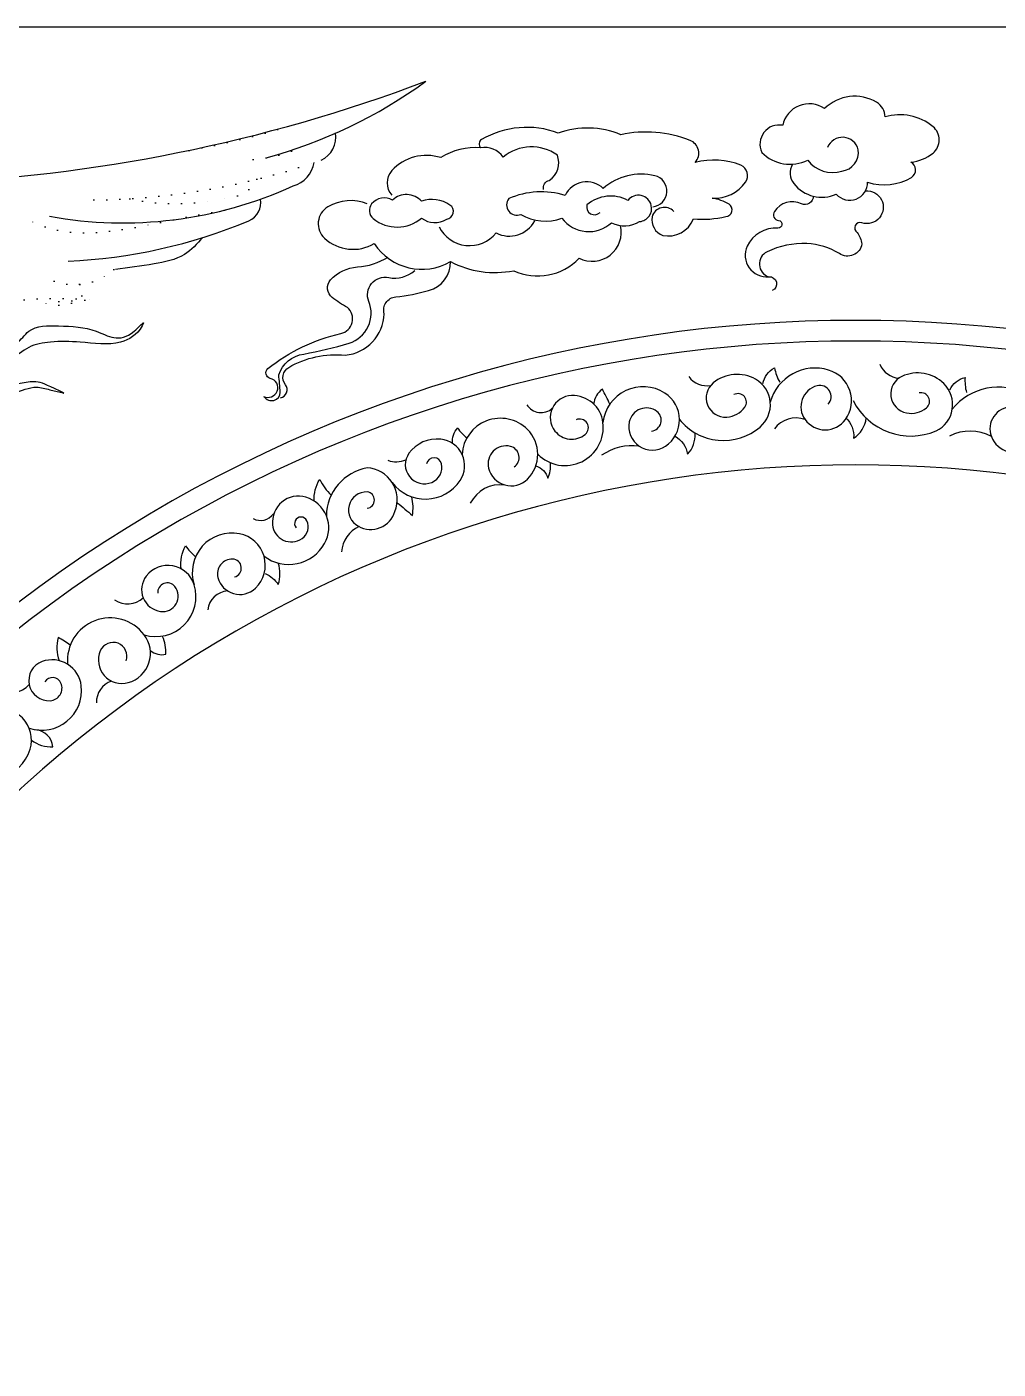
# Model space of a CAD drawing. Extents: x -66030 to 95157, y -13132 to 45879.
# Drawn here: x -39445 to -38504, y 40415 to 41715 of the extents above; entities that cross this region are included whole.
import ezdxf

# ---------------------------------------------------------------- set-up
doc = ezdxf.new("R2010")
doc.units = 0
doc.header["$LTSCALE"] = 100
doc.header["$MEASUREMENT"] = 0
doc.linetypes.add('DOT2', pattern=[0.125, 0, -0.125])
for name, color, linetype in [('3', 11, 'CONTINUOUS'), ('4', 121, 'CONTINUOUS'), ('7', 105, 'CONTINUOUS')]:
    doc.layers.add(name, color=color, linetype=linetype)

msp = doc.modelspace()

# ---------------------------------------------------------------- linework, layer by layer
at = {"layer": '3', "linetype": 'ByBlock'}
for points in [[(-38703.1, 41582.2, 0.310411), (-38701.9, 41563.4, 0.343282), (-38660.8, 41553.3, 0.699776), (-38630.5, 41564.8, 0.218554), (-38588, 41569.5, 0.596318), (-38588.7, 41584.3, 0.152804), (-38567.1, 41593, 0.472042), (-38567.1, 41618.6, 0.249375), (-38613.6, 41628, 0.263842), (-38621.7, 41642.2, 0.339459), (-38672.2, 41636.1, 0.537164), (-38712.7, 41619.9, 0.614759), (-38732.9, 41593.7, 0.330775), (-38688.4, 41586.3, 0.322698), (-38655.4, 41575.5, 0.411472), (-38639.5, 41596.3, 0.734367), (-38669.4, 41598.3)], [(-38818.2, 41536.5, 0.576882), (-38839.3, 41531.4, 0.360659), (-38828.9, 41513.3, 0.363952), (-38799.2, 41529.2, 0.077431), (-38767.7, 41531.5, 0.703786), (-38764.7, 41543.6, 0.090158), (-38780.9, 41549.4, 0.266875), (-38748.7, 41565, 0.459843), (-38753.1, 41581.4, 0.153047), (-38797.4, 41584, 0.521824), (-38802.4, 41605.3, 0.148991), (-38869.5, 41610.8, 0.186781), (-38930.2, 41612.4, 0.22556), (-39004.4, 41606.1, 0.509566), (-39005.2, 41598.2, 0.16477), (-39043.9, 41588.6, 0.294445), (-39091.3, 41576, 0.386587), (-39091.3, 41552.3)], [(-38944.3, 41557.7, -0.428848), (-38938.8, 41566.6, 0.345116), (-38931, 41591.1, 0.33508), (-38983.5, 41589.2, 0.283552), (-39005.2, 41598.2)], [(-38838.5, 41540.9, 0.84116), (-38836.6, 41571.1, 0.242141), (-38886.5, 41558.8, 0.508549), (-38923.4, 41552, 0.179205), (-38978.1, 41548.9, 0.763961), (-38966.4, 41533.6, 0.219073), (-38926.5, 41529.9, 0.443112), (-38878.5, 41525.6, 0.263821), (-38851.3, 41526.7, 0.456127), (-38840, 41542.3, 0.630346), (-38862.6, 41547.2, 0.31149), (-38902.3, 41542.8, 0.768045), (-38889.6, 41535.5)], [(-38632.5, 41556.4, -1.223636), (-38636, 41525.5, 0.86804), (-38640.6, 41516.1, -0.12291), (-38636, 41505, -0.55359), (-38657.8, 41495.7, 0.125365), (-38689.3, 41505.3, 0.124804), (-38727.9, 41497.4, 0.678257), (-38726.2, 41473.2)], [(-39115.1, 41544, 0.229895), (-39153.3, 41540.8, 0.50404), (-39156.5, 41510.5, 0.327015), (-39108.3, 41505.3, 0.398148), (-39034.5, 41488, 0.173021), (-38973.3, 41479.1, 0.32134), (-38909.9, 41491.2, 0.633959), (-38869.8, 41522.8)], [(-38683.1, 41551.3, -0.552096), (-38694.5, 41543.9, 0.369051), (-38720.8, 41536.5, 0.560639), (-38716.7, 41527.7, -0.975112), (-38717.4, 41520.3, 0.308675), (-38747, 41502.8, 0.581312), (-38726.2, 41473.2, -0.861438), (-38722.8, 41459.8)], [(-39045.6, 41521.5, 0.544622), (-38990.4, 41515.7, 0.406412), (-38952.8, 41527.3)], [(-39215.6, 41357.3, 0.43363), (-39202.5, 41362.3, 0.483543), (-39209.1, 41374.7, -0.586854), (-39211.4, 41384.3, -0.111264), (-39140.7, 41418.3, 0.617918), (-39134.3, 41443.5, -0.046976), (-39149.1, 41453.1, -0.431205), (-39150.6, 41470.1, -0.198403), (-39124.7, 41482.7, 0.127644), (-39095, 41492.3)], [(-39199.3, 41356, 0.565236), (-39194.4, 41368.6, -0.453522), (-39191.2, 41385.4, -0.158175), (-39136.5, 41397.3, 0.375925), (-39098.6, 41437.4, -0.481174), (-39087.5, 41453.7, 0.048109), (-39055.7, 41460, 0.349479), (-39034.5, 41488)], [(-39214.9, 41357, 0.726672), (-39199.4, 41361.3, 0.004969), (-39200.9, 41378.2, -0.285899), (-39176.7, 41398.4, 0.029883), (-39132.8, 41408.9, 0.44013), (-39113.6, 41449.4, -0.599205), (-39094.3, 41472.5, 0.237782), (-39069.2, 41479.3)], [(-38731.9, 41369.7, -0.222215), (-38720.7, 41384.9, 0.079111), (-38715.6, 41371.2)], [(-38668.7, 41349.8, 0.751776), (-38679.4, 41367.6, 0.524434), (-38691.1, 41335, 0.514377), (-38651.9, 41335, 0.513709), (-38668.2, 41382.9, 0.419017), (-38724.8, 41351.9)], [(-38812.7, 41335.1, 0.424041), (-38734.6, 41327.7, 0.518576), (-38738.9, 41373.9, 0.311875), (-38780, 41370.4, 0.727374), (-38766.9, 41337.3, 0.223125), (-38749.4, 41346.9, 0.791117), (-38759.9, 41359.1)], [(-38644.5, 41353.3, 0.393011), (-38564, 41323.9, 0.518576), (-38556.6, 41369.7, 0.311875), (-38597.2, 41376.7, 0.727374), (-38592.8, 41341.3, 0.223125), (-38573.5, 41346.2, 0.791117), (-38580.6, 41360.7)], [(-38550.8, 41363.8, -0.222215), (-38536.1, 41375.8, 0.079111), (-38534.7, 41361.2)], [(-38949.9, 41301.3, 0.714247), (-38886.8, 41332, 0.389057), (-38917.3, 41358.1, 0.613805), (-38933.3, 41323.8, 0.420241), (-38904, 41320.6, 0.886433), (-38912.9, 41334.6)], [(-38880.1, 41349.9, 0.000003), (-38887.4, 41364.5)], [(-38839.7, 41323.8, 0.678955), (-38834.6, 41342.8, 0.547832), (-38861.3, 41332.7, 0.672462), (-38826.3, 41309.1, 0.540339), (-38826.9, 41360.6, 0.55521), (-38886.8, 41332)], [(-38485.2, 41327.2, 0.751776), (-38491, 41347.1, 0.524434), (-38510.6, 41318.5, 0.514377), (-38472.6, 41308.7, 0.513709), (-38476.4, 41359.1, 0.368164), (-38548.4, 41344.9)], [(-38972.9, 41289, 0.64982), (-38976.5, 41308.9, 0.564779), (-38997.6, 41287.8, 0.582352), (-38960, 41277.2, 0.416897), (-38960, 41325.4, 0.645908), (-39023.3, 41301.1)], [(-38651.5, 41336.7, -0.226243), (-38644, 41316.9, 0.226384), (-38631.8, 41336.3)], [(-39032.5, 41311.8, -0.209539), (-39027.5, 41326.9, 0.106603), (-39018.5, 41317.3)], [(-38817, 41318.7, -0.226243), (-38804.8, 41301.4, 0.206363), (-38797.6, 41321.3)], [(-39091, 41273.9, 0.516103), (-39025.2, 41275.8, 0.563768), (-39043.9, 41315.9, 0.267969), (-39074.7, 41302.2, 0.758038), (-39052.5, 41274.1, 0.361332), (-39043.1, 41292, 0.808929), (-39057.6, 41292)], [(-38951.7, 41290, -0.251257), (-38940.3, 41278, 0.140212), (-38937.7, 41292.6)], [(-39115.2, 41249, 0.887045), (-39115.2, 41264.9, 0.796861), (-39123.7, 41231.6, 0.477473), (-39088.3, 41245.9, 0.511976), (-39115.2, 41288.1, 0.359871), (-39154.7, 41241.6)], [(-39166.4, 41255.9, -0.162639), (-39161.2, 41277, 0.085193), (-39150, 41261.6)], [(-39215.1, 41202.6, 0.454713), (-39156.4, 41214.9, 0.480404), (-39174.5, 41259.7, 0.532662), (-39206.9, 41233, 0.571367), (-39178.3, 41219.6, 0.36363), (-39173.5, 41236.8, 1.150701), (-39184, 41230.1)], [(-39086, 41254.4, -0.008984), (-39071.4, 41241.9, 0.101777), (-39072, 41260.1)], [(-39243.8, 41182.5, 0.8796), (-39245.7, 41199.8, 0.495933), (-39259.8, 41181.9, 0.573153), (-39223.5, 41171.5, 0.608537), (-39238.9, 41224.3, 0.571298), (-39282.8, 41174.9)], [(-39295.4, 41190.3, -0.151225), (-39291.2, 41212.7, 0.06136), (-39281.5, 41201.9)], [(-39331.2, 41126.5, 0.604072), (-39282.8, 41174.9, 0.606186), (-39329.2, 41183.3, 0.575446), (-39315.3, 41149, 0.675294), (-39301.4, 41173.1, 0.742351), (-39318.1, 41166.6)], [(-39214, 41185.7, -0.140008), (-39201.3, 41175.2, 0.159028), (-39201.3, 41195.8)], [(-39348.6, 41101.3, 0.9596), (-39373.7, 41111, 0.63213), (-39346.6, 41080.1, 0.528681), (-39331.2, 41126.5, 0.75045), (-39405.4, 41097.9)], [(-39402.8, 41116.3, 0.059846), (-39414.6, 41123.7, 0.143764), (-39413.7, 41101.5)], [(-39325, 41111.2, 0.235821), (-39310.3, 41107.6, 0.10898), (-39313.4, 41124.8)], [(-39442.5, 41035.9, 0.548225), (-39392.1, 41077, 0.483061), (-39430.1, 41100.5, 0.868265), (-39422.2, 41062.6, 0.517536), (-39411.8, 41079.6, 0.602681), (-39427.5, 41080.9)], [(-39470.4, 41006.4, 0.79212), (-39489.8, 41016.6, 0.755707), (-39470.4, 40987.1, 0.24473), (-39441.8, 41015.6, 0.607578), (-39479.6, 41053.4, 0.366202), (-39519.8, 40989.6)], [(-39440.4, 41024.3, 0.169619), (-39419.6, 41017.8, 0.364785), (-39436.6, 41034.5)]]:
    msp.add_lwpolyline(points, format="xyb", dxfattribs=at)
msp.add_lwpolyline([(-39090.7, 41547.5, 0.374696), (-39110.9, 41543.8, 0.412574), (-39109.3, 41529.5, 0.358682), (-39062.6, 41530, 0.312973), (-39038.2, 41528.9, 0.677231), (-39035, 41542.7, 0.241341), (-39062.6, 41546.4, 0.419777)], format="xyb", close=True, dxfattribs=at)
at = {"layer": '3', "linetype": 'DOT2'}
for centre, radius, start, end in [((-39442.5, 42451.9), 870.1, 280.2433, 287.4814), ((-39240.9, 41746.7), 160.7, 275.4906, 295.6815), ((-39387.4, 42239.6), 692, 270.6085, 289.1861), ((-39301.3, 41745.6), 201.6, 257.4436, 281.8429), ((-39360.2, 41489.2), 8.99, 267.9962, 22.0428), ((-39399.2, 41524.1), 58.5, 250.9421, 311.3393)]:
    msp.add_arc(centre, radius, start, end, dxfattribs=at)
at = {"layer": '3', "linetype": 'ByBlock'}
for centre, radius, start, end in [((-38642, 40091), 1320, 347.9452, 192.0548), ((-38598.5, 41396.5), 21.6, 201.8785, 265.8918), ((-38786.2, 41389.3), 21.6, 216.4163, 280.4296), ((-38875, 41347.5), 21, 126.1947, 173.3064), ((-38946.8, 41358.1), 16.4, 212.616, 311.8502), ((-38699.8, 41310.7), 25.8, 70.3848, 144.06), ((-38530.9, 41281.6), 42.2, 61.1911, 118.4441), ((-38858.4, 41257.6), 52, 82.6555, 124.8506), ((-39087.1, 41317), 23, 249.5338, 294.1614), ((-38986.3, 41239.4), 32.4, 82.1258, 153.653), ((-39218.5, 41252.2), 15, 241.5952, 325.7167), ((-39110.8, 41204.7), 29.3, 114.7809, 175.8491), ((-39249.2, 41148.3), 20.6, 93.0011, 173.5266), ((-39347.3, 41179.2), 22.8, 236.7077, 311.6283), ((-39461.3, 41095.9), 25.8, 245.537, 316.5475), ((-39356.1, 41061.2), 21.4, 108.5933, 181.446)]:
    msp.add_arc(centre, radius, start, end, dxfattribs=at)
at = {"layer": '3', "linetype": 'DOT2'}
for points in [[(-39222.1, 41567.6), (-39231.1, 41556.6), (-39259.9, 41548.3)], [(-39253.4, 41537.8), (-39302.7, 41528.5), (-39434.3, 41524.2), (-39439.8, 41526.6)], [(-39393.8, 41465.9), (-39390.2, 41460.3), (-39398.6, 41448.8), (-39426.1, 41447.3), (-39381.5, 41450.9), (-39435, 41451.7), (-39486.1, 41445.1)]]:
    msp.add_spline(points, degree=3, dxfattribs=at)
at = {"layer": '4'}
msp.add_line((-40442, 41715.3), (-36842, 41715.3), dxfattribs=at)
msp.add_arc((-38642, 40091), 1200, 346.7187, 193.2813, dxfattribs=at)
at = {"layer": '7'}
msp.add_lwpolyline([(-39563.6, 41530.2, -0.547106), (-39547, 41564, 0.081283), (-39058.5, 41662.6)], format="xyb", dxfattribs=at)
for centre, radius, start, end in [((-39336.2, 42043.5), 471.4, 285.1378, 306.1002), ((-39170.1, 41608.3), 24.5, 294.5292, 10.1825), ((-39194.7, 41588.9), 28.7, 285.5968, 349.8019), ((-39351.8, 41922.5), 397.1, 259.6879, 294.5189), ((-39237.3, 41545), 19, 293.2685, 10.4846), ((-39426.2, 41996.2), 508.2, 272.393, 292.7346), ((-38642, 40091), 1340, 348.1278, 191.8722)]:
    msp.add_arc(centre, radius, start, end, dxfattribs=at)
for points in [[(-39274.5, 41511.2), (-39292.3, 41494.8), (-39321.7, 41485.7), (-39359, 41480.3)], [(-39512.3, 41436), (-39487.5, 41407.3), (-39454.8, 41408.6), (-39443, 41420.4), (-39414.2, 41425.6), (-39377.6, 41420.4), (-39341, 41420.4), (-39331.9, 41428.2), (-39333.2, 41425.6), (-39354.1, 41409.9), (-39393.3, 41409.9), (-39422.1, 41409.9), (-39443, 41404.7), (-39461.3, 41394.2), (-39478.3, 41392.9), (-39508.1, 41391.5)], [(-39494.1, 41365.8), (-39477.2, 41363.5), (-39457.4, 41361.4), (-39435.4, 41366.3), (-39422.6, 41363.8), (-39410.9, 41361), (-39409.5, 41360.6), (-39418, 41364.9), (-39438.2, 41371.6), (-39453.5, 41369.5), (-39466.3, 41368.8), (-39490, 41375.9), (-39504.6, 41388.3), (-39508.1, 41391.5)]]:
    msp.add_spline(points, degree=3, dxfattribs=at)

doc.saveas('drawing.dxf')
